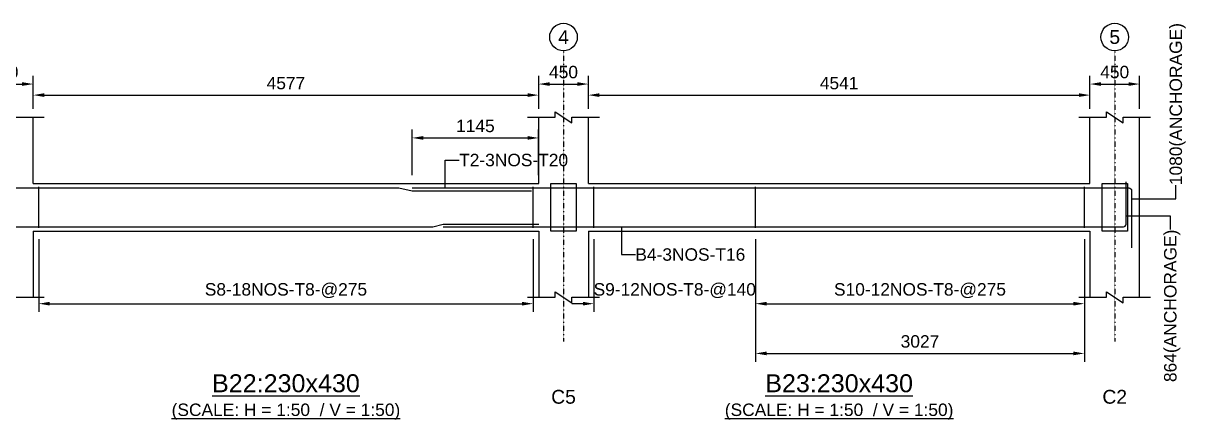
# Model space of a CAD drawing. Header units: inches. Extents: x -816171 to 9366335, y -450961 to 689132.
# Drawn here: x 4061143 to 4082195, y 224184 to 231359 of the extents above; entities that cross this region are included whole.
import ezdxf
from ezdxf.enums import TextEntityAlignment as Align

# ---------------------------------------------------------------- set-up
doc = ezdxf.new("R2010")
doc.units = ezdxf.units.IN
doc.header["$MEASUREMENT"] = 0
doc.linetypes.add('SCCenter', pattern=[1.2, 0.5, -0.3, 0.1, -0.3])
doc.linetypes.add('SCHidden', pattern=[1000, 500, -500])
for name, color, linetype in [('Concrete Line', 2, 'Continuous'), ('Cut Line', 31, 'Continuous'), ('Dimension', 31, 'Continuous'), ('Grid', 8, 'Continuous'), ('Labels', 4, 'Continuous'), ('Labels_Support', 4, 'Continuous'), ('Link', 225, 'Continuous'), ('Reinforcement', 130, 'Continuous'), ('Text', 31, 'Continuous')]:
    doc.layers.add(name, color=color, linetype=linetype)
doc.styles.add('SC-SansSerif', font='SansSerif')
doc.styles.get("Standard").update_dxf_attribs({"font": 'txt.shx'})
doc.dimstyles.new('SCBBSDimStyl', dxfattribs={"dimtxt": 225, "dimasz": 200, "dimexe": 150, "dimexo": 150, "dimgap": 100, "dimtad": 1, "dimtoh": 1, "dimdec": 0, "dimzin": 0, "dimdsep": 46, "dimtxsty": 'SC-SansSerif', "dimcen": 0.09, "dimclrd": 8, "dimclre": 8, "dimclrt": 31, "dimadec": 0, "dimazin": 0, "dimtfac": 1, "dimtdec": 0, "dimtix": 1, "dimtofl": 0, "dimtmove": 0, "dimatfit": 3, "dimfxl": 1, "dimtolj": 1, "dimtzin": 0, "dimarcsym": 0})
doc.dimstyles.get("Standard").update_dxf_attribs({"dimtxt": 0.18, "dimasz": 0.18, "dimexe": 0.18, "dimexo": 0.0625, "dimgap": 0.09, "dimtad": 0, "dimtih": 1, "dimtoh": 1, "dimdec": 4, "dimzin": 0, "dimdsep": 46, "dimtxsty": 'Standard', "dimcen": 0.09, "dimadec": 0, "dimazin": 0, "dimtfac": 1, "dimtdec": 4, "dimtofl": 0, "dimtmove": 0, "dimatfit": 3, "dimfxl": 1, "dimtolj": 1, "dimtzin": 0, "dimarcsym": 0})

# ---------------------------------------------------------------- blocks, each defined once
blk = doc.blocks.new('*D1692')
at = {"layer": 'DEFPOINTS', "color": 0, "transparency": 16777216}
for p in [(4061423, 227599), (4070377, 227599), (4070377, 226284)]:
    blk.add_point(p, dxfattribs=at)
at = {"layer": 'Dimension', "color": 8, "lineweight": -2, "transparency": 16777216}
for p, q in [((4061423, 227449), (4061423, 226134)), ((4070377, 227449), (4070377, 226134)), ((4061623, 226284), (4070177, 226284))]:
    blk.add_line(p, q, dxfattribs=at)
at = {"layer": 'Dimension', "color": 8, "transparency": 16777216}
for points in [[(4061623, 226318), (4061623, 226251), (4061423, 226284)], [(4070177, 226318), (4070177, 226251), (4070377, 226284)]]:
    blk.add_solid(points, dxfattribs=at)
at = {"layer": 'Dimension', "color": 31, "transparency": 16777216, "insert": (4065900, 226521), "char_height": 225, "attachment_point": 5, "style": 'SC-SansSerif'}
blk.add_mtext('\\A1;S8-18NOS-T8-@275', dxfattribs=at)
blk = doc.blocks.new('*D1693')
at = {"layer": 'DEFPOINTS', "color": 0, "transparency": 16777216}
for p in [(4071477, 227599), (4074404, 227599), (4074404, 226284)]:
    blk.add_point(p, dxfattribs=at)
at = {"layer": 'Dimension', "color": 8, "lineweight": -2, "transparency": 16777216}
for p, q in [((4071477, 227449), (4071477, 226134)), ((4074404, 227449), (4074404, 226134)), ((4071277, 226284), (4071077, 226284)), ((4074604, 226284), (4074804, 226284))]:
    blk.add_line(p, q, dxfattribs=at)
at = {"layer": 'Dimension', "color": 8, "transparency": 16777216}
for points in [[(4071277, 226318), (4071277, 226251), (4071477, 226284)], [(4074604, 226318), (4074604, 226251), (4074404, 226284)]]:
    blk.add_solid(points, dxfattribs=at)
at = {"layer": 'Dimension', "color": 31, "transparency": 16777216, "insert": (4072941, 226521), "char_height": 225, "attachment_point": 5, "style": 'SC-SansSerif'}
blk.add_mtext('\\A1;S9-12NOS-T8-@140', dxfattribs=at)
blk = doc.blocks.new('*D1694')
at = {"layer": 'DEFPOINTS', "color": 0, "transparency": 16777216}
for p in [(4074404, 227599), (4080359, 227599), (4080359, 226284)]:
    blk.add_point(p, dxfattribs=at)
at = {"layer": 'Dimension', "color": 8, "lineweight": -2, "transparency": 16777216}
for p, q in [((4074404, 227449), (4074404, 226134)), ((4080359, 227449), (4080359, 226134)), ((4074604, 226284), (4080159, 226284))]:
    blk.add_line(p, q, dxfattribs=at)
at = {"layer": 'Dimension', "color": 8, "transparency": 16777216}
for points in [[(4074604, 226318), (4074604, 226251), (4074404, 226284)], [(4080159, 226318), (4080159, 226251), (4080359, 226284)]]:
    blk.add_solid(points, dxfattribs=at)
at = {"layer": 'Dimension', "color": 31, "transparency": 16777216, "insert": (4077382, 226521), "char_height": 225, "attachment_point": 5, "style": 'SC-SansSerif'}
blk.add_mtext('\\A1;S10-12NOS-T8-@275', dxfattribs=at)
blk = doc.blocks.new('*D1695')
at = {"layer": 'DEFPOINTS', "color": 0, "transparency": 16777216}
for p in [(4074404, 227599), (4080359, 227599), (4080359, 225384)]:
    blk.add_point(p, dxfattribs=at)
at = {"layer": 'Dimension', "color": 8, "lineweight": -2, "transparency": 16777216}
for p, q in [((4074404, 227449), (4074404, 225234)), ((4080359, 227449), (4080359, 225234)), ((4074604, 225384), (4080159, 225384))]:
    blk.add_line(p, q, dxfattribs=at)
at = {"layer": 'Dimension', "color": 8, "transparency": 16777216}
for points in [[(4074604, 225418), (4074604, 225351), (4074404, 225384)], [(4080159, 225418), (4080159, 225351), (4080359, 225384)]]:
    blk.add_solid(points, dxfattribs=at)
at = {"layer": 'Dimension', "color": 31, "transparency": 16777216, "insert": (4077382, 225600), "char_height": 225, "attachment_point": 5, "style": 'SC-SansSerif'}
blk.add_mtext('\\A1;3027', dxfattribs=at)
blk = doc.blocks.new('*D1696')
at = {"layer": 'DEFPOINTS', "color": 0, "transparency": 16777216}
for p in [(4070476, 229284), (4068186, 228459), (4070476, 228459)]:
    blk.add_point(p, dxfattribs=at)
at = {"layer": 'Dimension', "color": 8, "lineweight": -2, "transparency": 16777216}
for p, q in [((4068186, 228609), (4068186, 229434)), ((4068386, 229284), (4070276, 229284)), ((4070476, 228609), (4070476, 229434))]:
    blk.add_line(p, q, dxfattribs=at)
at = {"layer": 'Dimension', "color": 8, "transparency": 16777216}
for points in [[(4068386, 229318), (4068386, 229251), (4068186, 229284)], [(4070276, 229318), (4070276, 229251), (4070476, 229284)]]:
    blk.add_solid(points, dxfattribs=at)
at = {"layer": 'Dimension', "color": 31, "transparency": 16777216, "insert": (4069331, 229500), "char_height": 225, "attachment_point": 5, "style": 'SC-SansSerif'}
blk.add_mtext('\\A1;1145', dxfattribs=at)
blk = doc.blocks.new('*D1701')
at = {"layer": 'DEFPOINTS', "color": 0, "transparency": 16777216}
for p in [(4070477, 230059), (4061323, 229659), (4070477, 229659)]:
    blk.add_point(p, dxfattribs=at)
at = {"layer": 'Dimension', "color": 8, "lineweight": -2, "transparency": 16777216}
for p, q in [((4061323, 229809), (4061323, 230209)), ((4070477, 229809), (4070477, 230209)), ((4061523, 230059), (4070277, 230059))]:
    blk.add_line(p, q, dxfattribs=at)
at = {"layer": 'Dimension', "color": 8, "transparency": 16777216}
for points in [[(4061523, 230093), (4061523, 230026), (4061323, 230059)], [(4070277, 230093), (4070277, 230026), (4070477, 230059)]]:
    blk.add_solid(points, dxfattribs=at)
at = {"layer": 'Dimension', "color": 31, "transparency": 16777216, "insert": (4065900, 230275), "char_height": 225, "attachment_point": 5, "style": 'SC-SansSerif'}
blk.add_mtext('\\A1;4577', dxfattribs=at)
blk = doc.blocks.new('*D1702')
at = {"layer": 'DEFPOINTS', "color": 0, "transparency": 16777216}
for p in [(4080459, 230059), (4071377, 229659), (4080459, 229659)]:
    blk.add_point(p, dxfattribs=at)
at = {"layer": 'Dimension', "color": 8, "lineweight": -2, "transparency": 16777216}
for p, q in [((4071377, 229809), (4071377, 230209)), ((4080459, 229809), (4080459, 230209)), ((4071577, 230059), (4080259, 230059))]:
    blk.add_line(p, q, dxfattribs=at)
at = {"layer": 'Dimension', "color": 8, "transparency": 16777216}
for points in [[(4071577, 230093), (4071577, 230026), (4071377, 230059)], [(4080259, 230093), (4080259, 230026), (4080459, 230059)]]:
    blk.add_solid(points, dxfattribs=at)
at = {"layer": 'Dimension', "color": 31, "transparency": 16777216, "insert": (4075918, 230275), "char_height": 225, "attachment_point": 5, "style": 'SC-SansSerif'}
blk.add_mtext('\\A1;4541', dxfattribs=at)
blk = doc.blocks.new('*D1704')
at = {"layer": 'DEFPOINTS', "color": 0, "transparency": 16777216}
for p in [(4061323, 230259), (4060263, 229659), (4061323, 229659)]:
    blk.add_point(p, dxfattribs=at)
at = {"layer": 'Dimension', "color": 8, "lineweight": -2, "transparency": 16777216}
for p, q in [((4060263, 229809), (4060263, 230409)), ((4061323, 229809), (4061323, 230409)), ((4060463, 230259), (4061123, 230259))]:
    blk.add_line(p, q, dxfattribs=at)
at = {"layer": 'Dimension', "color": 8, "transparency": 16777216}
for points in [[(4060463, 230293), (4060463, 230226), (4060263, 230259)], [(4061123, 230293), (4061123, 230226), (4061323, 230259)]]:
    blk.add_solid(points, dxfattribs=at)
at = {"layer": 'Dimension', "color": 31, "transparency": 16777216, "insert": (4060793, 230475), "char_height": 225, "attachment_point": 5, "style": 'SC-SansSerif'}
blk.add_mtext('\\A1;530', dxfattribs=at)
blk = doc.blocks.new('*D1705')
at = {"layer": 'DEFPOINTS', "color": 0, "transparency": 16777216}
for p in [(4071377, 230259), (4070477, 229659), (4071377, 229659)]:
    blk.add_point(p, dxfattribs=at)
at = {"layer": 'Dimension', "color": 8, "lineweight": -2, "transparency": 16777216}
for p, q in [((4070477, 229809), (4070477, 230409)), ((4071377, 229809), (4071377, 230409)), ((4070677, 230259), (4071177, 230259))]:
    blk.add_line(p, q, dxfattribs=at)
at = {"layer": 'Dimension', "color": 8, "transparency": 16777216}
for points in [[(4070677, 230293), (4070677, 230226), (4070477, 230259)], [(4071177, 230293), (4071177, 230226), (4071377, 230259)]]:
    blk.add_solid(points, dxfattribs=at)
at = {"layer": 'Dimension', "color": 31, "transparency": 16777216, "insert": (4070927, 230475), "char_height": 225, "attachment_point": 5, "style": 'SC-SansSerif'}
blk.add_mtext('\\A1;450', dxfattribs=at)
blk = doc.blocks.new('*D1706')
at = {"layer": 'DEFPOINTS', "color": 0, "transparency": 16777216}
for p in [(4081359, 230259), (4080459, 229659), (4081359, 229659)]:
    blk.add_point(p, dxfattribs=at)
at = {"layer": 'Dimension', "color": 8, "lineweight": -2, "transparency": 16777216}
for p, q in [((4080459, 229809), (4080459, 230409)), ((4081359, 229809), (4081359, 230409)), ((4080659, 230259), (4081159, 230259))]:
    blk.add_line(p, q, dxfattribs=at)
at = {"layer": 'Dimension', "color": 8, "transparency": 16777216}
for points in [[(4080659, 230293), (4080659, 230226), (4080459, 230259)], [(4081159, 230293), (4081159, 230226), (4081359, 230259)]]:
    blk.add_solid(points, dxfattribs=at)
at = {"layer": 'Dimension', "color": 31, "transparency": 16777216, "insert": (4080909, 230475), "char_height": 225, "attachment_point": 5, "style": 'SC-SansSerif'}
blk.add_mtext('\\A1;450', dxfattribs=at)

msp = doc.modelspace()

# ---------------------------------------------------------------- linework, layer by layer
at = {"layer": 'Concrete Line'}
for p, q in [((4061322.93542, 228459.32331), (4061322.93542, 229659.32331)), ((4070476.93542, 228459.32331), (4070476.93542, 229659.32331)), ((4071376.93542, 228459.32331), (4071376.93542, 229659.32331)), ((4080458.93542, 228459.32331), (4080458.93542, 229659.32331)), ((4081358.93542, 226399.32331), (4081358.93542, 229659.32331)), ((4061322.93542, 227599.32331), (4061322.93542, 226399.32331)), ((4070476.93542, 227599.32331), (4070476.93542, 226399.32331)), ((4071376.93542, 227599.32331), (4071376.93542, 226399.32331)), ((4080458.93542, 227599.32331), (4080458.93542, 226399.32331))]:
    msp.add_line(p, q, dxfattribs=at)
for points in [[(4061322.93542, 228459.32331), (4070476.93542, 228459.32331)], [(4071376.93542, 228459.32331), (4080458.93542, 228459.32331)], [(4061322.93542, 227599.32331), (4070476.93542, 227599.32331)], [(4071376.93542, 227599.32331), (4080458.93542, 227599.32331)]]:
    msp.add_lwpolyline(points, dxfattribs=at)
for points in [[(4070696.93542, 228459.32331), (4071156.93542, 228459.32331), (4071156.93542, 228459.32331), (4071156.93542, 227599.32331), (4071156.93542, 227599.32331), (4070696.93542, 227599.32331), (4070696.93542, 227599.32331), (4070696.93542, 228459.32331)], [(4080678.93542, 228459.32331), (4081138.93542, 228459.32331), (4081138.93542, 228459.32331), (4081138.93542, 227599.32331), (4081138.93542, 227599.32331), (4080678.93542, 227599.32331), (4080678.93542, 227599.32331), (4080678.93542, 228459.32331)]]:
    msp.add_lwpolyline(points, close=True, dxfattribs=at)
at = {"layer": 'Concrete Line', "linetype": 'SCHidden'}
for points in [[(4070696.93542, 228459.32331), (4071156.93542, 228459.32331), (4071156.93542, 228459.32331), (4071156.93542, 227599.32331), (4071156.93542, 227599.32331), (4070696.93542, 227599.32331), (4070696.93542, 227599.32331), (4070696.93542, 228459.32331)], [(4080678.93542, 228459.32331), (4081138.93542, 228459.32331), (4081138.93542, 228459.32331), (4081138.93542, 227599.32331), (4081138.93542, 227599.32331), (4080678.93542, 227599.32331), (4080678.93542, 227599.32331), (4080678.93542, 228459.32331)]]:
    msp.add_lwpolyline(points, close=True, dxfattribs=at)
at = {"layer": 'Cut Line'}
for points in [[(4060062.93542, 229659.32331), (4060642.93542, 229659.32331), (4060642.93542, 229759.32331), (4060942.93542, 229559.32331), (4060942.93542, 229659.32331), (4061522.93542, 229659.32331)], [(4070276.93542, 229659.32331), (4070776.93542, 229659.32331), (4070776.93542, 229759.32331), (4071076.93542, 229559.32331), (4071076.93542, 229659.32331), (4071576.93542, 229659.32331)], [(4080258.93542, 229659.32331), (4080758.93542, 229659.32331), (4080758.93542, 229759.32331), (4081058.93542, 229559.32331), (4081058.93542, 229659.32331), (4081558.93542, 229659.32331)], [(4060062.93542, 226399.32331), (4060642.93542, 226399.32331), (4060642.93542, 226499.32331), (4060942.93542, 226299.32331), (4060942.93542, 226399.32331), (4061522.93542, 226399.32331)], [(4070276.93542, 226399.32331), (4070776.93542, 226399.32331), (4070776.93542, 226499.32331), (4071076.93542, 226299.32331), (4071076.93542, 226399.32331), (4071576.93542, 226399.32331)], [(4080258.93542, 226399.32331), (4080758.93542, 226399.32331), (4080758.93542, 226499.32331), (4081058.93542, 226299.32331), (4081058.93542, 226399.32331), (4081558.93542, 226399.32331)]]:
    msp.add_lwpolyline(points, dxfattribs=at)
at = {"layer": 'Grid', "linetype": 'SCCenter'}
for p, q in [((4070926.93542, 230859.32331), (4070926.93542, 225599.32331)), ((4080908.93542, 230859.32331), (4080908.93542, 225599.32331))]:
    msp.add_line(p, q, dxfattribs=at)
at = {"layer": 'Grid'}
for centre in [(4070926.93542, 231109.32331), (4080908.93542, 231109.32331)]:
    msp.add_circle(centre, 250, dxfattribs=at)
at = {"layer": 'Link'}
for p, q in [((4061422.93542, 227659.32331), (4061422.93542, 228399.32331)), ((4070376.93542, 227659.32331), (4070376.93542, 228399.32331)), ((4071476.93542, 227659.32331), (4071476.93542, 228399.32331)), ((4074404.27482, 227659.32331), (4074404.27482, 228399.32331)), ((4080358.93542, 227659.32331), (4080358.93542, 228399.32331))]:
    msp.add_line(p, q, dxfattribs=at)
at = {"layer": 'Reinforcement'}
for points in [[(4047692.93542, 228429.32331), (4047692.93542, 227725.32331, 0.4142135624), (4047742.93542, 227675.32331), (4068557.43553, 227675.32331), (4068749.43553, 227723.32331), (4070477.43553, 227723.32331)], [(4068749.43553, 227675.32331), (4081065.43553, 227675.32331, 0.4142135306), (4081115.43553, 227725.32331), (4081115.43553, 228491.32331)], [(4047592.93542, 227629.32331), (4047592.93542, 228329.32331, -0.4142135624), (4047642.93542, 228379.32331), (4067946.43994, 228379.32331), (4068186.43994, 228327.32331), (4070346.43994, 228327.32331)], [(4068186.43994, 228379.32331), (4081163.94449, 228379.32331, -0.4142137655), (4081213.94449, 228329.32331), (4081213.94449, 227295.32331)]]:
    msp.add_lwpolyline(points, format="xyb", dxfattribs=at)

# ---------------------------------------------------------------- texts
at = {"layer": 'Grid', "style": 'SC-SansSerif'}
for s, p in [('4', (4070926.93542, 231109.32331)), ('5', (4080908.93542, 231109.32331))]:
    msp.add_text(s, height=250, dxfattribs=at).set_placement(p, align=Align.MIDDLE)
at = {"layer": 'Labels', "style": 'SC-SansSerif'}
for s, p in [('%%uB22:230x430', (4065899.93542, 224584.32331)), ('%%uB23:230x430', (4075917.93542, 224584.32331))]:
    msp.add_text(s, height=325, dxfattribs=at).set_placement(p, align=Align.BOTTOM_CENTER)
at = {"layer": 'Labels_Support', "style": 'SC-SansSerif'}
for s, p in [('C5', (4070926.93542, 224399.32331)), ('C2', (4080908.93542, 224399.32331))]:
    msp.add_text(s, height=250, dxfattribs=at).set_placement(p, align=Align.BOTTOM_CENTER)
at = {"layer": 'Text', "style": 'SC-SansSerif'}
msp.add_text('1080(ANCHORAGE)', height=225, rotation=90, dxfattribs=at).set_placement((4082014.93542, 228429.32331), align=Align.MIDDLE_LEFT)
for s, p in [('T2-3NOS-T20', (4069036.43994, 228884.32331)), ('B4-3NOS-T16', (4072227.43553, 227174.32331))]:
    msp.add_text(s, height=225, dxfattribs=at).set_placement(p, align=Align.MIDDLE_LEFT)
msp.add_text('864(ANCHORAGE)', height=225, rotation=90, dxfattribs=at).set_placement((4081914.93542, 227625.32331), align=Align.MIDDLE_RIGHT)
for p in [(4065899.93542, 224184.32331), (4075917.93542, 224184.32331)]:
    msp.add_text('%%u(SCALE: H = 1:50  / V = 1:50)', height=225, dxfattribs=at).set_placement(p, align=Align.BOTTOM_CENTER)

# ---------------------------------------------------------------- dimensions: what is measured, and where the dimension line sits
at = {"layer": 'Dimension'}
for base, p1, p2, text, picture, middle in [((4061322.93542, 230259.32331), (4060262.93542, 229659.32331), (4061322.93542, 229659.32331), '530', '*D1704', (4060792.93542, 230475.37269)), ((4071376.93542, 230259.32331), (4070476.93542, 229659.32331), (4071376.93542, 229659.32331), '450', '*D1705', (4070926.93542, 230475.21837)), ((4081358.93542, 230259.32331), (4080458.93542, 229659.32331), (4081358.93542, 229659.32331), '450', '*D1706', (4080908.93542, 230475.21837)), ((4070476.93542, 230059.32331), (4061322.93542, 229659.32331), (4070476.93542, 229659.32331), '4577', '*D1701', (4065899.93542, 230275.21837)), ((4080458.93542, 230059.32331), (4071376.93542, 229659.32331), (4080458.93542, 229659.32331), '4541', '*D1702', (4075917.93542, 230275.21837)), ((4070476.43992, 229284.32331), (4068186.43992, 228459.32331), (4070476.43992, 228459.32331), '1145', '*D1696', (4069331.43992, 229500.21837)), ((4070376.93542, 226284.32331), (4061422.93542, 227599.32331), (4070376.93542, 227599.32331), 'S8-18NOS-T8-@275', '*D1692', (4065899.93542, 226521.05171)), ((4074404.27482, 226284.32331), (4071476.93542, 227599.32331), (4074404.27482, 227599.32331), 'S9-12NOS-T8-@140', '*D1693', (4072940.60512, 226521.05171)), ((4080358.93542, 226284.32331), (4074404.27482, 227599.32331), (4080358.93542, 227599.32331), 'S10-12NOS-T8-@275', '*D1694', (4077381.60512, 226521.05171)), ((4080358.93542, 225384.32331), (4074404.27482, 227599.32331), (4080358.93542, 227599.32331), '3027', '*D1695', (4077381.60512, 225600.37269))]:
    dim = msp.add_linear_dim(base=base, p1=p1, p2=p2, text=text, dimstyle='SCBBSDimStyl', dxfattribs=at)
    dim.commit()
    dim.dimension.update_dxf_attribs({"geometry": picture, "text_midpoint": middle})

# ---------------------------------------------------------------- leaders
at = {"layer": 'Dimension', "color": 8}
for points in [[(4068786.43994, 228379.32331), (4068786.43994, 228884.32331), (4069036.43994, 228884.32331)], [(4081214.93542, 228179.32331), (4082014.93542, 228179.32331), (4082014.93542, 228429.32331)], [(4081114.93542, 227875.32331), (4081914.93542, 227875.32331), (4081914.93542, 227625.32331)], [(4071977.43553, 227675.32331), (4071977.43553, 227174.32331), (4072227.43553, 227174.32331)]]:
    msp.add_leader(points, dimstyle='Standard', dxfattribs=at)

doc.saveas('drawing.dxf')
